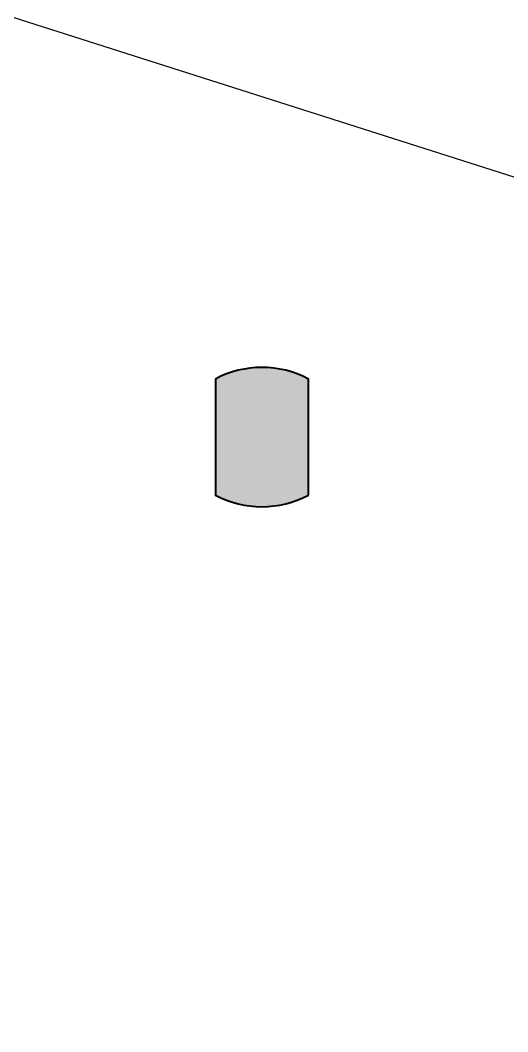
# Model space of a CAD drawing. Header units: millimetres. Extents: x 72919 to 485785, y -53256 to 338519.
# Drawn here: x 153689 to 159988, y 188785 to 201859 of the extents above; entities that cross this region are included whole.
import ezdxf

# ---------------------------------------------------------------- set-up
doc = ezdxf.new("R2010")
doc.units = ezdxf.units.MM
doc.layers.add('gr', color=251, linetype='Continuous', lineweight=40)
doc.layers.add('wall', color=5, linetype='Continuous', lineweight=40)

# ---------------------------------------------------------------- blocks, each defined once
blk = doc.blocks.new('Пилон 1')
at = {"layer": 'wall', "lineweight": 9, "ltscale": 400, "true_color": 0x000000}
h = blk.add_hatch(color=18, dxfattribs=at)
h.dxf.hatch_style = 1
edge = h.paths.add_edge_path()
edge.add_line((600, -750), (600, 750))
edge.add_arc((0, -375), 1275, 61.9275, 118.0725)
edge.add_line((-600, 750), (-600, -750))
edge.add_arc((0, 375), 1275, 241.9275, 298.0725)
at = {"layer": 'wall', "color": 0, "ltscale": 400}
blk.add_lwpolyline([(600, -750), (600, 750, 0.25), (-600, 750), (-600, -750, 0.25), (600, -750)], format="xyb", dxfattribs=at)
blk = doc.blocks.new('Откосы  по обваловке')
at = {"layer": 'gr', "lineweight": 18, "flags": 128}
blk.add_lwpolyline([(35041.412, 32979.342), (35073.025, 32989.679, -0.175307), (35126.635, 32988.014), (35128.669, 32987.173)], format="xyb", dxfattribs=at)

msp = doc.modelspace()

# ---------------------------------------------------------------- linework, layer by layer
at = {"color": 18, "ltscale": 500, "true_color": 0x000000}
msp.add_line((166025.65133, 197925.83222), (146151.95058, 204272.92837), dxfattribs=at)
for points in [[(415650.43379, 180914.99944, 0.4142135624), (336810.43379, 259754.99944), (221610.43379, 259754.99944, 0.4142135624), (142770.43379, 180914.99944), (142770.43379, 104414.99944, 0.4142135624), (221610.43379, 25574.99944), (336810.43379, 25574.99944, 0.4142135624), (415650.43379, 104414.99944)], [(414950.43379, 180914.99944, 0.4142135624), (336810.43379, 259054.99944), (221610.43379, 259054.99944, 0.4142135624), (143470.43379, 180914.99944), (143470.43379, 104414.99944, 0.4142135624), (221610.43379, 26274.99944), (336810.43379, 26274.99944, 0.4142135624), (414950.43379, 104414.99944)]]:
    msp.add_lwpolyline(points, format="xyb", close=True, dxfattribs=at)
msp.add_lwpolyline([(163302.39845, 232934.54015, 0.1841557629), (143470.43379, 180914.99944, 0.1841557629)], format="xyb", dxfattribs=at)
at = {"layer": 'wall', "color": 18, "lineweight": 18, "ltscale": 0.007407, "true_color": 0x000000}
msp.add_lwpolyline([(159757.28398, 186408.64625, -0.0234349278), (163286.92935, 195927.36036), (163057.67171, 196027.0864, 0.0293742092), (158766.65124, 184020.50256)], format="xyb", dxfattribs=at)
for radius in [108760, 108610]:
    msp.add_arc((263010.43379, 153534.99944), radius, 156.9686027135, 163.6987277182, dxfattribs=at)
at = {"layer": 'wall', "color": 18, "lineweight": 18, "ltscale": 0.007407, "true_color": 0x000000, "extrusion": (0, 0, -1)}
msp.add_arc((-263010.43379, 153534.99944), 108730, 16.3012722818, 23.0313972865, dxfattribs=at)

# ---------------------------------------------------------------- block references
at = {"layer": 'wall', "color": 18, "lineweight": 18, "ltscale": 0.007407, "true_color": 0x000000, "xscale": 999.9999999999999, "yscale": 999.9999999999999, "zscale": 999.9999999999999, "rotation": 71.89262594900111}
msp.add_blockref('Откосы  по обваловке', (20598007.21244, -43408295.21277), dxfattribs=at)
at = {"layer": 'wall', "color": 18, "lineweight": 18, "ltscale": 0.007407, "true_color": 0x000000}
msp.add_blockref('Пилон 1', (156811.70229, 196471.79849), dxfattribs=at)
msp.add_blockref('Пилон 1', (156811.70229, 196471.79849), dxfattribs=at)

doc.saveas('drawing.dxf')
